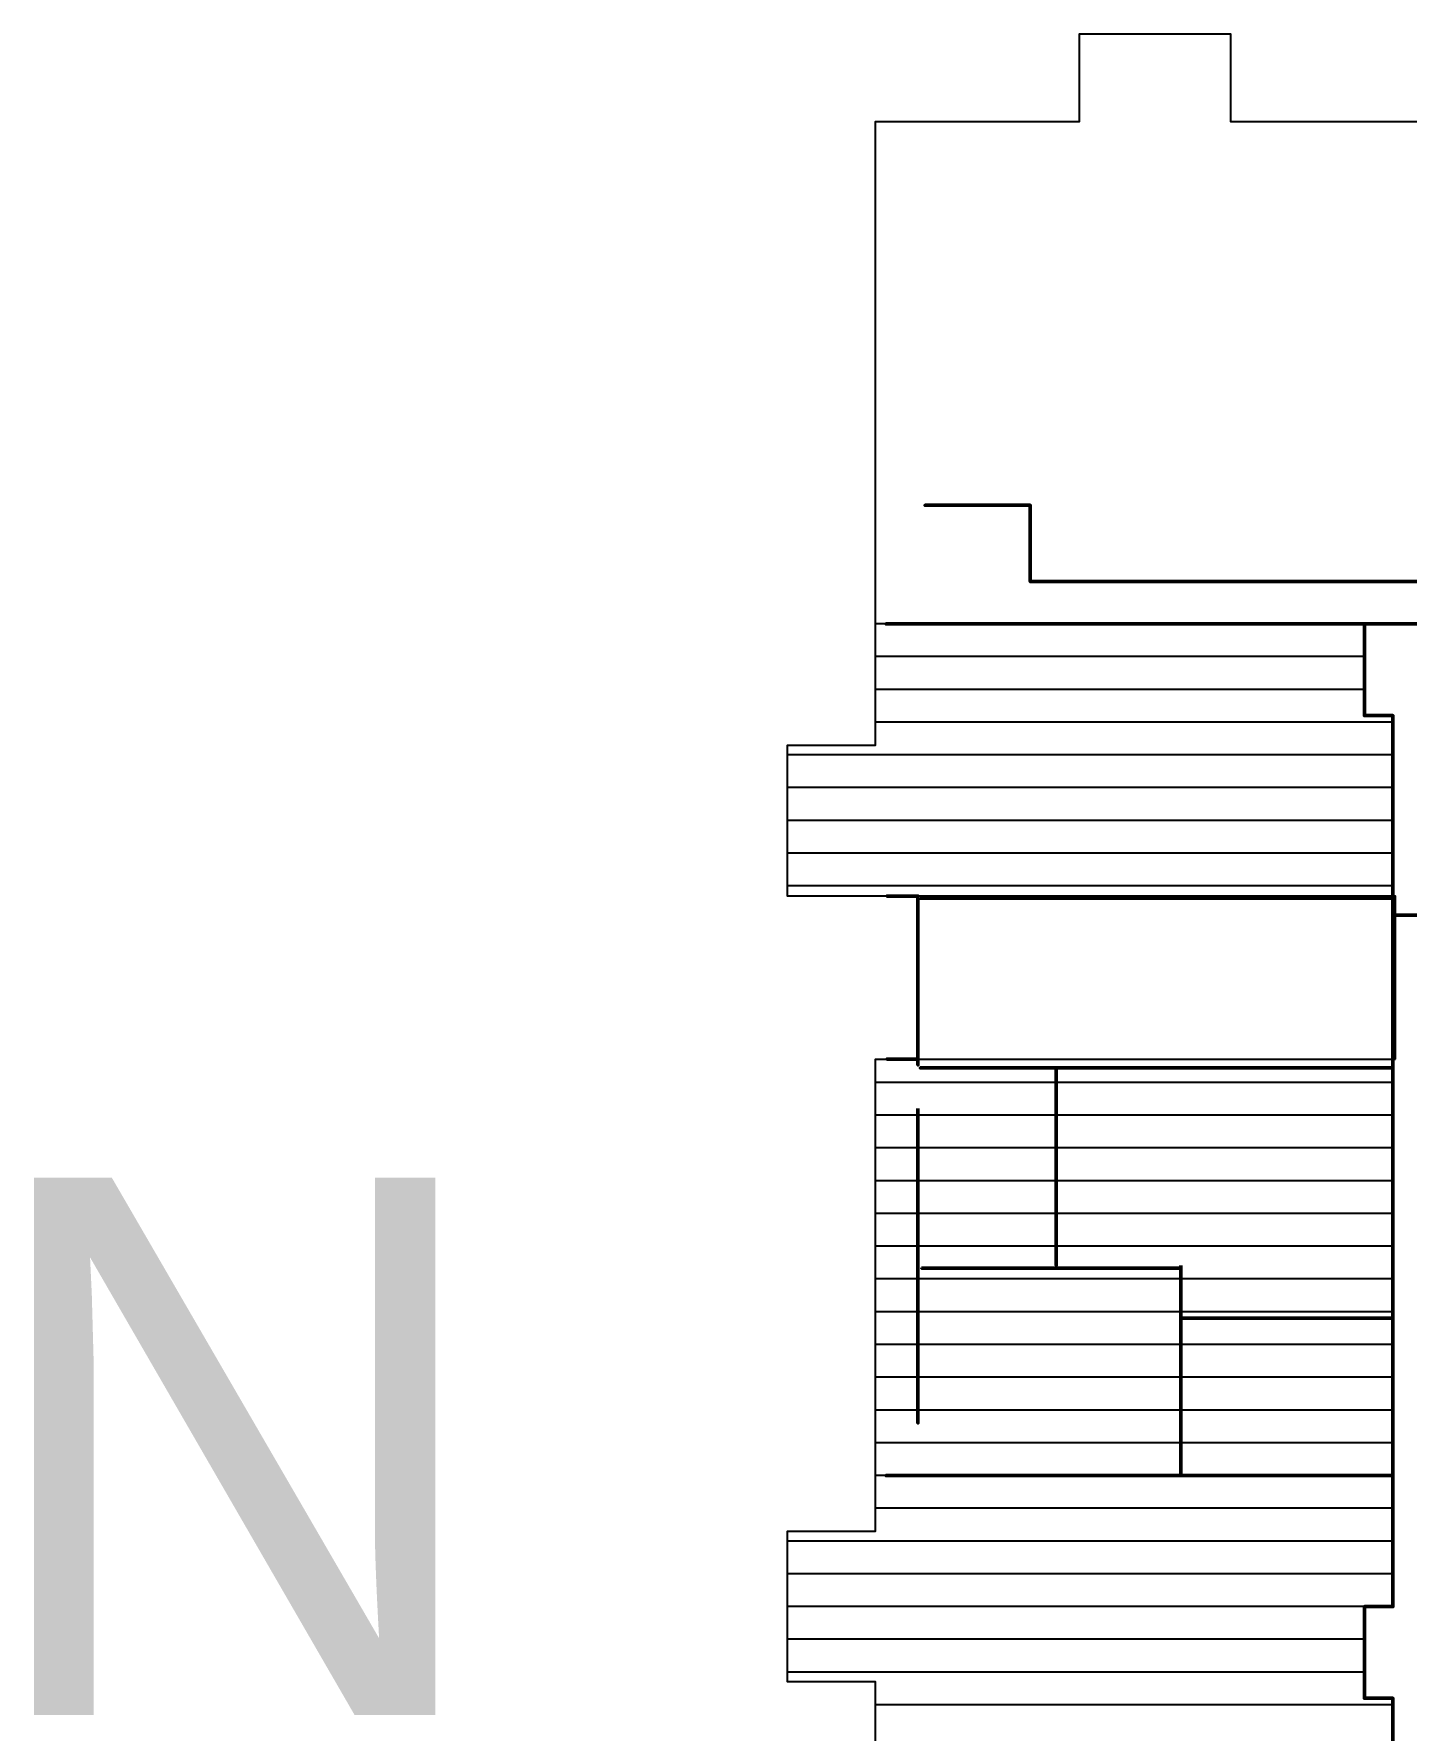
# Model space of a CAD drawing. Header units: metres. Extents: x -113.7 to -33.3, y 234.4 to 326.5.
# Drawn here: x -113.71 to -88.17, y 277.87 to 309.43 of the extents above; entities that cross this region are included whole.
import ezdxf

# ---------------------------------------------------------------- set-up
doc = ezdxf.new("R2010")
doc.units = ezdxf.units.M
for name, color, linetype, lineweight in [('cmu_walls', 252, 'Continuous', 50), ('corridor_contour', 3, 'Continuous', 50), ('corridor_walls', 14, 'Continuous', 50), ('interior_walls', 94, 'Continuous', 50)]:
    doc.layers.add(name, color=color, linetype=linetype, lineweight=lineweight)

msp = doc.modelspace()

# ---------------------------------------------------------------- linework, layer by layer
for p, q in [((-88.949, 298.455), (-98.049, 298.455)), ((-88.949, 297.845), (-98.049, 297.845)), ((-88.949, 297.236), (-98.049, 297.236)), ((-88.417, 296.626), (-98.049, 296.626)), ((-88.417, 296.016), (-99.685, 296.016)), ((-88.417, 295.407), (-99.685, 295.407)), ((-88.417, 294.797), (-99.685, 294.797)), ((-88.417, 294.188), (-99.685, 294.188)), ((-88.417, 293.578), (-99.685, 293.578)), ((-88.417, 289.92), (-98.049, 289.92)), ((-88.417, 289.311), (-98.049, 289.311)), ((-88.417, 288.701), (-98.049, 288.701)), ((-88.417, 288.092), (-98.049, 288.092)), ((-88.417, 287.482), (-98.049, 287.482)), ((-88.417, 286.872), (-98.049, 286.872)), ((-88.417, 286.263), (-98.049, 286.263)), ((-88.417, 285.653), (-98.049, 285.653)), ((-88.417, 285.044), (-98.049, 285.044)), ((-88.417, 284.434), (-98.049, 284.434)), ((-88.417, 283.824), (-98.049, 283.824)), ((-88.417, 283.215), (-98.049, 283.215)), ((-88.417, 282.605), (-98.049, 282.605)), ((-88.417, 281.996), (-98.049, 281.996)), ((-88.417, 281.386), (-99.685, 281.386)), ((-88.417, 280.776), (-99.685, 280.776)), ((-88.949, 280.167), (-99.685, 280.167)), ((-88.949, 279.557), (-99.685, 279.557)), ((-88.949, 278.948), (-99.685, 278.948)), ((-88.417, 278.338), (-98.049, 278.338))]:
    msp.add_line(p, q)
at = {"color": 6}
for points in [[(-88.372, 290.354), (-88.372, 293.388), (-99.685, 293.388), (-99.685, 296.197), (-98.049, 296.197), (-98.049, 307.805), (-94.25, 307.805), (-94.25, 309.435), (-91.441, 309.435), (-91.441, 307.805), (-77.669, 307.805), (-77.669, 309.435), (-74.86, 309.435), (-74.86, 307.805), (-70.841, 307.805), (-70.841, 309.435), (-68.033, 309.435), (-68.033, 307.805), (-67.087, 307.805), (-67.087, 301.071), (-63.993, 301.071), (-63.993, 307.805), (-52.633, 307.805)], [(-98.049, 272.788), (-98.049, 278.763), (-99.685, 278.763), (-99.685, 281.571), (-98.049, 281.571), (-98.049, 290.354), (-88.372, 290.354)]]:
    msp.add_lwpolyline(points, dxfattribs=at)
at = {"layer": 'corridor_contour'}
msp.add_lwpolyline([(-86.754, 298.455), (-88.949, 298.455), (-88.949, 296.748), (-88.417, 296.748), (-88.417, 280.167), (-88.949, 280.167), (-88.949, 278.46), (-88.417, 278.46), (-88.417, 272.12)], dxfattribs=at)

# ---------------------------------------------------------------- texts
msp.add_text('N', height=10).set_placement((-114.809, 278.149))

# ---------------------------------------------------------------- meshes
at = {"layer": 'cmu_walls'}
mesh = msp.add_polyface(dxfattribs=at)
corners = [(-97.26, 293.388, 9.481), (-97.26, 293.388, 2.788), (-97.837, 293.388, 2.788), (-97.837, 293.388, 9.481)]
mesh.append_faces([[corners[k] for k in face] for face in [(0, 3, 2, 1)]])
mesh = msp.add_polyface(dxfattribs=at)
corners = [(-97.26, 293.388, 9.449), (-97.26, 293.388, 5.88), (-97.26, 290.354, 5.88), (-97.26, 290.354, 9.449)]
mesh.append_faces([[corners[k] for k in face] for face in [(0, 1, 2, 3)]])
mesh = msp.add_polyface(dxfattribs=at)
corners = [(-97.26, 293.372, 5.88), (-97.26, 293.372, -0.747), (-97.26, 290.246, -0.747), (-97.26, 290.246, 5.88)]
mesh.append_faces([[corners[k] for k in face] for face in [(0, 1, 2, 3)]])
mesh = msp.add_polyface(dxfattribs=at)
corners = [(-97.214, 293.349, 9.5), (-97.214, 293.349, 6.807), (-88.417, 293.349, 6.807), (-88.417, 293.349, 9.5)]
mesh.append_faces([[corners[k] for k in face] for face in [(0, 3, 2, 1)]])
mesh = msp.add_polyface(dxfattribs=at)
corners = [(-97.214, 293.349, 6.144), (-97.214, 293.349, 3.454), (-88.417, 293.349, 3.454), (-88.417, 293.349, 6.144)]
mesh.append_faces([[corners[k] for k in face] for face in [(0, 3, 2, 1)]])
mesh = msp.add_polyface(dxfattribs=at)
corners = [(-88.417, 290.19, 6.547), (-88.417, 293.349, 6.547), (-88.417, 293.349, 3.454), (-88.417, 292.374, 3.454), (-88.417, 292.374, 5.664), (-88.417, 291.003, 5.664), (-88.417, 291.003, 3.454), (-88.417, 290.19, 3.454)]
mesh.append_faces([[corners[k] for k in face] for face in [(5, 0, 7, 6)]], dxfattribs={"vtx0": -1})
mesh.append_faces([[corners[k] for k in face] for face in [(0, 5, 4, 1)]], dxfattribs={"vtx0": -1, "vtx2": -1})
mesh.append_faces([[corners[k] for k in face] for face in [(2, 1, 4, 3)]], dxfattribs={"vtx1": -1})
mesh = msp.add_polyface(dxfattribs=at)
corners = [(-88.417, 290.19, 9.5), (-88.417, 293.349, 9.5), (-88.417, 293.349, 6.807), (-88.417, 292.374, 6.807), (-88.417, 292.374, 9.017), (-88.417, 291.003, 9.017), (-88.417, 291.003, 6.807), (-88.417, 290.19, 6.807)]
mesh.append_faces([[corners[k] for k in face] for face in [(5, 0, 7, 6)]], dxfattribs={"vtx0": -1})
mesh.append_faces([[corners[k] for k in face] for face in [(0, 5, 4, 1)]], dxfattribs={"vtx0": -1, "vtx2": -1})
mesh.append_faces([[corners[k] for k in face] for face in [(2, 1, 4, 3)]], dxfattribs={"vtx1": -1})
mesh = msp.add_polyface(dxfattribs=at)
corners = [(-97.26, 290.354, 9.481), (-97.26, 290.354, 2.788), (-97.837, 290.354, 2.788), (-97.837, 290.354, 9.481)]
mesh.append_faces([[corners[k] for k in face] for face in [(0, 1, 2, 3)]])
mesh = msp.add_polyface(dxfattribs=at)
corners = [(-97.214, 290.19, 9.5), (-88.417, 290.19, 9.5), (-88.417, 290.19, 6.807), (-91.618, 290.19, 6.807), (-91.618, 290.19, 9.042), (-92.634, 290.19, 9.042), (-92.634, 290.19, 6.807), (-97.214, 290.19, 6.807)]
mesh.append_faces([[corners[k] for k in face] for face in [(5, 0, 7, 6)]], dxfattribs={"vtx0": -1})
mesh.append_faces([[corners[k] for k in face] for face in [(2, 1, 4, 3)]], dxfattribs={"vtx1": -1})
mesh.append_faces([[corners[k] for k in face] for face in [(1, 0, 5, 4)]], dxfattribs={"vtx1": -1, "vtx3": -1})
mesh = msp.add_polyface(dxfattribs=at)
corners = [(-97.214, 290.19, 6.144), (-88.417, 290.19, 6.144), (-88.417, 290.19, 3.454), (-91.618, 290.19, 3.454), (-91.618, 290.19, 5.69), (-92.634, 290.19, 5.69), (-92.634, 290.19, 3.454), (-97.214, 290.19, 3.454)]
mesh.append_faces([[corners[k] for k in face] for face in [(5, 0, 7, 6)]], dxfattribs={"vtx0": -1})
mesh.append_faces([[corners[k] for k in face] for face in [(2, 1, 4, 3)]], dxfattribs={"vtx1": -1})
mesh.append_faces([[corners[k] for k in face] for face in [(1, 0, 5, 4)]], dxfattribs={"vtx1": -1, "vtx3": -1})
at = {"layer": 'corridor_walls'}
mesh = msp.add_polyface(dxfattribs=at)
corners = [(-86.754, 298.455, 9.5), (-86.754, 298.455, 6.807), (-87.77, 298.455, 6.807), (-87.77, 298.455, 9.042), (-88.786, 298.455, 9.042), (-88.786, 298.455, 6.807), (-88.949, 298.455, 6.807), (-88.949, 298.455, 9.5)]
mesh.append_faces([[corners[k] for k in face] for face in [(3, 0, 1, 2)]], dxfattribs={"vtx0": -1})
mesh.append_faces([[corners[k] for k in face] for face in [(6, 7, 4, 5)]], dxfattribs={"vtx1": -1})
mesh.append_faces([[corners[k] for k in face] for face in [(7, 0, 3, 4)]], dxfattribs={"vtx1": -1, "vtx3": -1})
mesh = msp.add_polyface(dxfattribs=at)
corners = [(-88.949, 298.455, 9.5), (-88.949, 298.455, 6.807), (-88.949, 298.353, 6.807), (-88.949, 298.353, 9.042), (-88.949, 297.337, 9.042), (-88.949, 297.337, 6.807), (-88.949, 296.748, 6.807), (-88.949, 296.748, 9.5)]
mesh.append_faces([[corners[k] for k in face] for face in [(4, 7, 6, 5)]], dxfattribs={"vtx0": -1})
mesh.append_faces([[corners[k] for k in face] for face in [(1, 0, 3, 2)]], dxfattribs={"vtx1": -1})
mesh.append_faces([[corners[k] for k in face] for face in [(4, 3, 0, 7)]], dxfattribs={"vtx1": -1, "vtx3": -1})
mesh = msp.add_polyface(dxfattribs=at)
corners = [(-86.754, 298.455, 6.147), (-86.754, 298.455, 3.454), (-87.77, 298.455, 3.454), (-87.77, 298.455, 5.69), (-88.786, 298.455, 5.69), (-88.786, 298.455, 3.454), (-88.949, 298.455, 3.454), (-88.949, 298.455, 6.147)]
mesh.append_faces([[corners[k] for k in face] for face in [(3, 0, 1, 2)]], dxfattribs={"vtx0": -1})
mesh.append_faces([[corners[k] for k in face] for face in [(6, 7, 4, 5)]], dxfattribs={"vtx1": -1})
mesh.append_faces([[corners[k] for k in face] for face in [(7, 0, 3, 4)]], dxfattribs={"vtx1": -1, "vtx3": -1})
mesh = msp.add_polyface(dxfattribs=at)
corners = [(-88.949, 298.455, 6.147), (-88.949, 298.455, 3.454), (-88.949, 298.353, 3.454), (-88.949, 298.353, 5.69), (-88.949, 297.337, 5.69), (-88.949, 297.337, 3.454), (-88.949, 296.748, 3.454), (-88.949, 296.748, 6.147)]
mesh.append_faces([[corners[k] for k in face] for face in [(4, 7, 6, 5)]], dxfattribs={"vtx0": -1})
mesh.append_faces([[corners[k] for k in face] for face in [(1, 0, 3, 2)]], dxfattribs={"vtx1": -1})
mesh.append_faces([[corners[k] for k in face] for face in [(4, 3, 0, 7)]], dxfattribs={"vtx1": -1, "vtx3": -1})
mesh = msp.add_polyface(dxfattribs=at)
corners = [(-88.417, 296.748, 9.5), (-88.417, 296.748, 6.807), (-88.949, 296.748, 6.807), (-88.949, 296.748, 9.5)]
mesh.append_faces([[corners[k] for k in face] for face in [(0, 1, 2, 3)]])
mesh = msp.add_polyface(dxfattribs=at)
corners = [(-88.417, 296.748, 6.147), (-88.417, 296.748, 3.454), (-88.949, 296.748, 3.454), (-88.949, 296.748, 6.147)]
mesh.append_faces([[corners[k] for k in face] for face in [(0, 1, 2, 3)]])
mesh = msp.add_polyface(dxfattribs=at)
corners = [(-88.417, 293.349, 9.496), (-88.417, 293.349, 6.807), (-88.417, 296.748, 6.807), (-88.417, 296.748, 9.496)]
mesh.append_faces([[corners[k] for k in face] for face in [(0, 3, 2, 1)]])
mesh = msp.add_polyface(dxfattribs=at)
corners = [(-88.417, 293.349, 6.144), (-88.417, 293.349, 3.454), (-88.417, 296.748, 3.454), (-88.417, 296.748, 6.144)]
mesh.append_faces([[corners[k] for k in face] for face in [(0, 3, 2, 1)]])
mesh = msp.add_polyface(dxfattribs=at)
corners = [(-88.417, 290.19, 3.194), (-88.417, 291.991, 3.194), (-88.417, 291.991, 2.762), (-88.417, 293.035, 2.762), (-88.417, 293.035), (-88.417, 292.374), (-88.417, 292.374, 2.21), (-88.417, 291.003, 2.21), (-88.417, 291.003), (-88.417, 290.19)]
mesh.append_faces([[corners[k] for k in face] for face in [(2, 7, 6, 3)]], dxfattribs={"vtx0": -1, "vtx2": -1})
mesh.append_faces([[corners[k] for k in face] for face in [(7, 2, 1, 0)]], dxfattribs={"vtx0": -1, "vtx3": -1})
mesh.append_faces([[corners[k] for k in face] for face in [(9, 8, 7, 0)]], dxfattribs={"vtx2": -1})
mesh.append_faces([[corners[k] for k in face] for face in [(6, 5, 4, 3)]], dxfattribs={"vtx3": -1})
mesh = msp.add_polyface(dxfattribs=at)
corners = [(-88.417, 280.167, 9.496), (-88.417, 280.167, 6.807), (-88.417, 288.701, 6.807), (-88.417, 288.701, 9.496)]
mesh.append_faces([[corners[k] for k in face] for face in [(0, 3, 2, 1)]])
mesh = msp.add_polyface(dxfattribs=at)
corners = [(-88.417, 280.167, 6.144), (-88.417, 280.167, 3.454), (-88.417, 288.701, 3.454), (-88.417, 288.701, 6.144)]
mesh.append_faces([[corners[k] for k in face] for face in [(0, 3, 2, 1)]])
mesh = msp.add_polyface(dxfattribs=at)
corners = [(-88.417, 285.531, 2.791), (-88.417, 285.531), (-88.417, 285.43), (-88.417, 285.43, 2.235), (-88.417, 284.414, 2.235), (-88.417, 284.414), (-88.417, 280.167), (-88.417, 280.167, 2.791)]
mesh.append_faces([[corners[k] for k in face] for face in [(4, 7, 6, 5)]], dxfattribs={"vtx0": -1})
mesh.append_faces([[corners[k] for k in face] for face in [(1, 0, 3, 2)]], dxfattribs={"vtx1": -1})
mesh.append_faces([[corners[k] for k in face] for face in [(4, 3, 0, 7)]], dxfattribs={"vtx1": -1, "vtx3": -1})
mesh = msp.add_polyface(dxfattribs=at)
corners = [(-88.949, 278.46, 9.5), (-88.949, 278.46, 6.807), (-88.949, 278.562, 6.807), (-88.949, 278.562, 9.042), (-88.949, 279.578, 9.042), (-88.949, 279.578, 6.807), (-88.949, 280.167, 6.807), (-88.949, 280.167, 9.5)]
mesh.append_faces([[corners[k] for k in face] for face in [(3, 0, 1, 2)]], dxfattribs={"vtx0": -1})
mesh.append_faces([[corners[k] for k in face] for face in [(0, 3, 4, 7)]], dxfattribs={"vtx0": -1, "vtx2": -1})
mesh.append_faces([[corners[k] for k in face] for face in [(6, 7, 4, 5)]], dxfattribs={"vtx1": -1})
mesh = msp.add_polyface(dxfattribs=at)
corners = [(-88.417, 280.167, 9.5), (-88.417, 280.167, 6.807), (-88.949, 280.167, 6.807), (-88.949, 280.167, 9.5)]
mesh.append_faces([[corners[k] for k in face] for face in [(0, 3, 2, 1)]])
mesh = msp.add_polyface(dxfattribs=at)
corners = [(-88.949, 278.46, 2.692), (-88.949, 278.46), (-88.949, 278.562), (-88.949, 278.562, 2.235), (-88.949, 279.578, 2.235), (-88.949, 279.578), (-88.949, 280.167), (-88.949, 280.167, 2.692)]
mesh.append_faces([[corners[k] for k in face] for face in [(3, 0, 1, 2)]], dxfattribs={"vtx0": -1})
mesh.append_faces([[corners[k] for k in face] for face in [(0, 3, 4, 7)]], dxfattribs={"vtx0": -1, "vtx2": -1})
mesh.append_faces([[corners[k] for k in face] for face in [(6, 7, 4, 5)]], dxfattribs={"vtx1": -1})
mesh = msp.add_polyface(dxfattribs=at)
corners = [(-88.417, 280.167, 2.692), (-88.417, 280.167), (-88.949, 280.167), (-88.949, 280.167, 2.692)]
mesh.append_faces([[corners[k] for k in face] for face in [(0, 3, 2, 1)]])
mesh = msp.add_polyface(dxfattribs=at)
corners = [(-88.949, 278.46, 6.147), (-88.949, 278.46, 3.454), (-88.949, 278.562, 3.454), (-88.949, 278.562, 5.69), (-88.949, 279.578, 5.69), (-88.949, 279.578, 3.454), (-88.949, 280.167, 3.454), (-88.949, 280.167, 6.147)]
mesh.append_faces([[corners[k] for k in face] for face in [(3, 0, 1, 2)]], dxfattribs={"vtx0": -1})
mesh.append_faces([[corners[k] for k in face] for face in [(0, 3, 4, 7)]], dxfattribs={"vtx0": -1, "vtx2": -1})
mesh.append_faces([[corners[k] for k in face] for face in [(6, 7, 4, 5)]], dxfattribs={"vtx1": -1})
mesh = msp.add_polyface(dxfattribs=at)
corners = [(-88.417, 280.167, 6.147), (-88.417, 280.167, 3.454), (-88.949, 280.167, 3.454), (-88.949, 280.167, 6.147)]
mesh.append_faces([[corners[k] for k in face] for face in [(0, 3, 2, 1)]])
mesh = msp.add_polyface(dxfattribs=at)
corners = [(-88.949, 278.46, 9.496), (-88.949, 278.46, 6.807), (-88.417, 278.46, 6.807), (-88.417, 278.46, 9.496)]
mesh.append_faces([[corners[k] for k in face] for face in [(0, 3, 2, 1)]])
mesh = msp.add_polyface(dxfattribs=at)
corners = [(-88.949, 278.46, 2.689), (-88.949, 278.46), (-88.417, 278.46), (-88.417, 278.46, 2.689)]
mesh.append_faces([[corners[k] for k in face] for face in [(0, 3, 2, 1)]])
mesh = msp.add_polyface(dxfattribs=at)
corners = [(-88.949, 278.46, 6.144), (-88.949, 278.46, 3.454), (-88.417, 278.46, 3.454), (-88.417, 278.46, 6.144)]
mesh.append_faces([[corners[k] for k in face] for face in [(0, 3, 2, 1)]])
mesh = msp.add_polyface(dxfattribs=at)
corners = [(-88.417, 278.46, 2.791), (-88.417, 278.46), (-88.417, 272.12), (-88.417, 272.12, 2.791)]
mesh.append_faces([[corners[k] for k in face] for face in [(0, 3, 2, 1)]])
mesh = msp.add_polyface(dxfattribs=at)
corners = [(-88.417, 272.12, 9.496), (-88.417, 272.12, 6.807), (-88.417, 278.46, 6.807), (-88.417, 278.46, 9.496)]
mesh.append_faces([[corners[k] for k in face] for face in [(0, 3, 2, 1)]])
mesh = msp.add_polyface(dxfattribs=at)
corners = [(-88.417, 272.12, 6.144), (-88.417, 272.12, 3.454), (-88.417, 278.46, 3.454), (-88.417, 278.46, 6.144)]
mesh.append_faces([[corners[k] for k in face] for face in [(0, 3, 2, 1)]])
at = {"layer": 'interior_walls'}
mesh = msp.add_polyface(dxfattribs=at)
corners = [(-95.167, 300.664, 2.791), (-95.167, 300.664), (-97.125, 300.664), (-97.125, 300.664, 2.791)]
mesh.append_faces([[corners[k] for k in face] for face in [(0, 1, 2, 3)]])
mesh = msp.add_polyface(dxfattribs=at)
corners = [(-95.167, 300.664, 2.791), (-95.167, 300.664), (-95.167, 299.242), (-95.167, 299.242, 2.791)]
mesh.append_faces([[corners[k] for k in face] for face in [(0, 3, 2, 1)]])
mesh = msp.add_polyface(dxfattribs=at)
corners = [(-95.167, 299.242, 2.791), (-95.167, 299.242), (-81.336, 299.242), (-81.336, 299.242, 2.791)]
mesh.append_faces([[corners[k] for k in face] for face in [(0, 3, 2, 1)]])
mesh = msp.add_polyface(dxfattribs=at)
corners = [(-88.949, 298.455, 9.5), (-88.949, 298.455, 6.807), (-97.853, 298.455, 6.807), (-97.853, 298.455, 9.5)]
mesh.append_faces([[corners[k] for k in face] for face in [(0, 1, 2, 3)]])
mesh = msp.add_polyface(dxfattribs=at)
corners = [(-88.949, 298.455, 6.147), (-88.949, 298.455, 3.454), (-97.853, 298.455, 3.454), (-97.853, 298.455, 6.147)]
mesh.append_faces([[corners[k] for k in face] for face in [(0, 1, 2, 3)]])
mesh = msp.add_polyface(dxfattribs=at)
corners = [(-88.417, 293.035, 2.791), (-88.417, 293.035), (-81.336, 293.035), (-81.336, 293.035, 2.791)]
mesh.append_faces([[corners[k] for k in face] for face in [(0, 1, 2, 3)]])
mesh = msp.add_polyface(dxfattribs=at)
corners = [(-97.125, 290.19, 2.791), (-88.417, 290.19, 2.791), (-88.417, 290.19), (-91.618, 290.19), (-91.618, 290.19, 2.235), (-92.634, 290.19, 2.235), (-92.634, 290.19), (-97.125, 290.19)]
mesh.append_faces([[corners[k] for k in face] for face in [(5, 0, 7, 6)]], dxfattribs={"vtx0": -1})
mesh.append_faces([[corners[k] for k in face] for face in [(2, 1, 4, 3)]], dxfattribs={"vtx1": -1})
mesh.append_faces([[corners[k] for k in face] for face in [(1, 0, 5, 4)]], dxfattribs={"vtx1": -1, "vtx3": -1})
mesh = msp.add_polyface(dxfattribs=at)
corners = [(-94.684, 290.19, 2.791), (-94.684, 290.19), (-94.684, 286.516), (-94.684, 286.516, 2.791)]
mesh.append_faces([[corners[k] for k in face] for face in [(0, 3, 2, 1)]])
mesh = msp.add_polyface(dxfattribs=at)
corners = [(-97.26, 289.433, 2.362), (-97.26, 289.433), (-97.26, 283.581), (-97.26, 283.581, 2.362)]
mesh.append_faces([[corners[k] for k in face] for face in [(0, 3, 2, 1)]])
mesh = msp.add_polyface(dxfattribs=at)
corners = [(-97.191, 286.465, 2.791), (-97.191, 286.465), (-92.363, 286.465), (-92.363, 286.465, 2.791)]
mesh.append_faces([[corners[k] for k in face] for face in [(0, 3, 2, 1)]])
mesh = msp.add_polyface(dxfattribs=at)
corners = [(-92.363, 286.516, 2.791), (-92.363, 286.516), (-92.363, 282.605), (-92.363, 282.605, 2.791)]
mesh.append_faces([[corners[k] for k in face] for face in [(0, 3, 2, 1)]])
mesh = msp.add_polyface(dxfattribs=at)
corners = [(-92.363, 285.531, 2.791), (-92.363, 285.531), (-88.417, 285.531), (-88.417, 285.531, 2.791)]
mesh.append_faces([[corners[k] for k in face] for face in [(0, 3, 2, 1)]])
mesh = msp.add_polyface(dxfattribs=at)
corners = [(-88.417, 282.605, 9.496), (-88.417, 282.605, 6.807), (-97.853, 282.605, 6.807), (-97.853, 282.605, 9.496)]
mesh.append_faces([[corners[k] for k in face] for face in [(0, 3, 2, 1)]])
mesh = msp.add_polyface(dxfattribs=at)
corners = [(-88.417, 282.605, 6.144), (-88.417, 282.605, 3.454), (-97.853, 282.605, 3.454), (-97.853, 282.605, 6.144)]
mesh.append_faces([[corners[k] for k in face] for face in [(0, 3, 2, 1)]])
mesh = msp.add_polyface(dxfattribs=at)
corners = [(-88.417, 282.605, 2.791), (-88.417, 282.605), (-97.097, 282.605), (-97.097, 282.605, 2.791)]
mesh.append_faces([[corners[k] for k in face] for face in [(0, 3, 2, 1)]])

doc.saveas('drawing.dxf')
